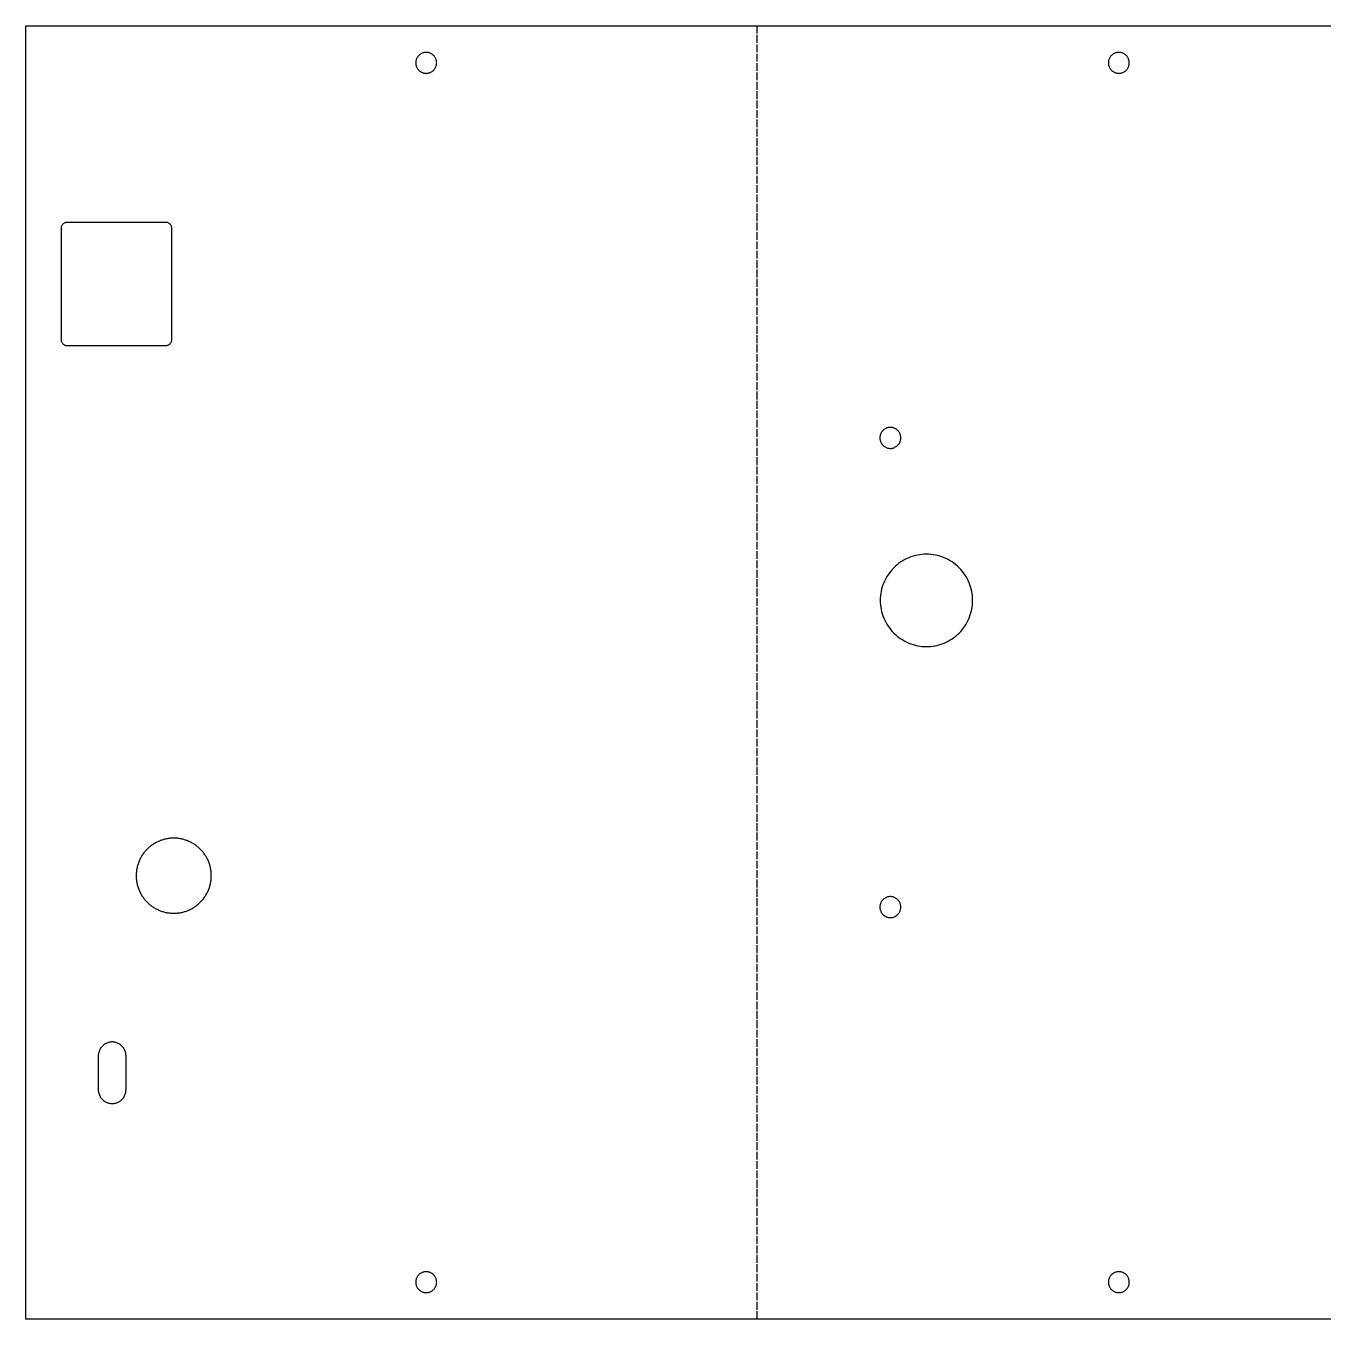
# Model space of a CAD drawing. Header units: millimetres. Extents: x 0 to 423, y 0 to 210.
# Drawn here: x 0 to 210.6, y 0 to 210 of the extents above; entities that cross this region are included whole.
import ezdxf

# ---------------------------------------------------------------- set-up
doc = ezdxf.new("R2010")
doc.units = ezdxf.units.MM
doc.linetypes.add('DASHED', pattern=[1.524, 1.27, -0.254])

msp = doc.modelspace()

# ---------------------------------------------------------------- linework, layer by layer
at = {"linetype": 'DASHED'}
msp.add_line((118.7369, 0), (118.7369, 210), dxfattribs=at)
for points in [[(0, 0), (0, 210), (423.4022, 210), (423.4022, 0)], [(66.6421, 203.56), (66.6673, 203.6683), (66.6855, 203.7781), (66.6964, 203.8888), (66.7, 204), (66.6964, 204.1112), (66.6855, 204.2219), (66.6673, 204.3317), (66.6421, 204.44), (66.6098, 204.5464), (66.5706, 204.6506), (66.5247, 204.7519), (66.4722, 204.85), (66.4135, 204.9445), (66.3487, 205.0349), (66.2781, 205.1209), (66.2021, 205.2021), (66.1209, 205.2781), (66.0349, 205.3487), (65.9445, 205.4135), (65.85, 205.4722), (65.7519, 205.5247), (65.6506, 205.5706), (65.5464, 205.6098), (65.44, 205.6421), (65.3317, 205.6673), (65.2219, 205.6855), (65.1112, 205.6964), (65, 205.7), (64.8888, 205.6964), (64.7781, 205.6855), (64.6683, 205.6673), (64.56, 205.6421), (64.4536, 205.6098), (64.3494, 205.5706), (64.2481, 205.5247), (64.15, 205.4722), (64.0555, 205.4135), (63.9651, 205.3487), (63.8791, 205.2781), (63.7979, 205.2021), (63.7219, 205.1209), (63.6513, 205.0349), (63.5865, 204.9445), (63.5278, 204.85), (63.4753, 204.7519), (63.4294, 204.6506), (63.3902, 204.5464), (63.3579, 204.44), (63.3327, 204.3317), (63.3145, 204.2219), (63.3036, 204.1112), (63.3, 204), (63.3036, 203.8888), (63.3145, 203.7781), (63.3327, 203.6683), (63.3579, 203.56), (63.3902, 203.4536), (63.4294, 203.3494), (63.4753, 203.2481), (63.5278, 203.15), (63.5865, 203.0555), (63.6513, 202.9651), (63.7219, 202.8791), (63.7979, 202.7979), (63.8791, 202.7219), (63.9651, 202.6513), (64.0555, 202.5865), (64.15, 202.5278), (64.2481, 202.4753), (64.3494, 202.4294), (64.4536, 202.3902), (64.56, 202.3579), (64.6683, 202.3327), (64.7781, 202.3145), (64.8888, 202.3036), (65, 202.3), (65.1112, 202.3036), (65.2219, 202.3145), (65.3317, 202.3327), (65.44, 202.3579), (65.5464, 202.3902), (65.6506, 202.4294), (65.7519, 202.4753), (65.85, 202.5278), (65.9445, 202.5865), (66.0349, 202.6513), (66.1209, 202.7219), (66.2021, 202.7979), (66.2781, 202.8791), (66.3487, 202.9651), (66.4135, 203.0555), (66.4722, 203.15), (66.5247, 203.2481), (66.5706, 203.3494), (66.6098, 203.4536)], [(179.1411, 203.6683), (179.1592, 203.7781), (179.1701, 203.8888), (179.1737, 204), (179.1701, 204.1112), (179.1592, 204.2219), (179.1411, 204.3317), (179.1158, 204.44), (179.0835, 204.5464), (179.0443, 204.6506), (178.9984, 204.7519), (178.946, 204.85), (178.8872, 204.9445), (178.8224, 205.0349), (178.7519, 205.1209), (178.6758, 205.2021), (178.5946, 205.2781), (178.5086, 205.3487), (178.4182, 205.4135), (178.3237, 205.4722), (178.2256, 205.5247), (178.1243, 205.5706), (178.0202, 205.6098), (177.9137, 205.6421), (177.8054, 205.6673), (177.6956, 205.6855), (177.5849, 205.6964), (177.4737, 205.7), (177.3626, 205.6964), (177.2519, 205.6855), (177.1421, 205.6673), (177.0338, 205.6421), (176.9273, 205.6098), (176.8232, 205.5706), (176.7219, 205.5247), (176.6237, 205.4722), (176.5293, 205.4135), (176.4389, 205.3487), (176.3529, 205.2781), (176.2717, 205.2021), (176.1956, 205.1209), (176.125, 205.0349), (176.0602, 204.9445), (176.0015, 204.85), (175.9491, 204.7519), (175.9031, 204.6506), (175.864, 204.5464), (175.8317, 204.44), (175.8064, 204.3317), (175.7883, 204.2219), (175.7774, 204.1112), (175.7737, 204), (175.7774, 203.8888), (175.7883, 203.7781), (175.8064, 203.6683), (175.8317, 203.56), (175.864, 203.4536), (175.9031, 203.3494), (175.9491, 203.2481), (176.0015, 203.15), (176.0602, 203.0555), (176.125, 202.9651), (176.1956, 202.8791), (176.2717, 202.7979), (176.3529, 202.7219), (176.4389, 202.6513), (176.5293, 202.5865), (176.6237, 202.5278), (176.7219, 202.4753), (176.8232, 202.4294), (176.9273, 202.3902), (177.0338, 202.3579), (177.1421, 202.3327), (177.2519, 202.3145), (177.3626, 202.3036), (177.4737, 202.3), (177.5849, 202.3036), (177.6956, 202.3145), (177.8054, 202.3327), (177.9137, 202.3579), (178.0202, 202.3902), (178.1243, 202.4294), (178.2256, 202.4753), (178.3237, 202.5278), (178.4182, 202.5865), (178.5086, 202.6513), (178.5946, 202.7219), (178.6758, 202.7979), (178.7519, 202.8791), (178.8224, 202.9651), (178.8872, 203.0555), (178.946, 203.15), (178.9984, 203.2481), (179.0443, 203.3494), (179.0835, 203.4536), (179.1158, 203.56)], [(23.6241, 158.7173), (23.6571, 158.8097), (23.681, 158.9049), (23.6954, 159.002), (23.7002, 159.1), (23.7002, 177.1), (23.6954, 177.198), (23.681, 177.2951), (23.6571, 177.3903), (23.6241, 177.4827), (23.5821, 177.5714), (23.5317, 177.6556), (23.4732, 177.7344), (23.4073, 177.8071), (23.3346, 177.873), (23.2558, 177.9315), (23.1716, 177.9819), (23.0829, 178.0239), (22.9905, 178.0569), (22.8953, 178.0808), (22.7982, 178.0952), (22.7002, 178.1), (6.7002, 178.1), (6.6022, 178.0952), (6.5051, 178.0808), (6.4099, 178.0569), (6.3175, 178.0239), (6.2288, 177.9819), (6.1446, 177.9315), (6.0658, 177.873), (5.9931, 177.8071), (5.9272, 177.7344), (5.8687, 177.6556), (5.8183, 177.5714), (5.7763, 177.4827), (5.7433, 177.3903), (5.7194, 177.2951), (5.705, 177.198), (5.7002, 177.1), (5.7002, 159.1), (5.705, 159.002), (5.7194, 158.9049), (5.7433, 158.8097), (5.7763, 158.7173), (5.8183, 158.6286), (5.8687, 158.5444), (5.9272, 158.4656), (5.9931, 158.3929), (6.0658, 158.327), (6.1446, 158.2685), (6.2288, 158.2181), (6.3175, 158.1761), (6.4099, 158.1431), (6.5051, 158.1192), (6.6022, 158.1048), (6.7002, 158.1), (22.7002, 158.1), (22.7982, 158.1048), (22.8953, 158.1192), (22.9905, 158.1431), (23.0829, 158.1761), (23.1716, 158.2181), (23.2558, 158.2685), (23.3346, 158.327), (23.4073, 158.3929), (23.4732, 158.4656), (23.5317, 158.5444), (23.5821, 158.6286)], [(142.0158, 142.66), (142.0411, 142.7683), (142.0592, 142.8781), (142.0701, 142.9888), (142.0737, 143.1), (142.0701, 143.2112), (142.0592, 143.3219), (142.0411, 143.4317), (142.0158, 143.54), (141.9835, 143.6464), (141.9443, 143.7506), (141.8984, 143.8519), (141.846, 143.95), (141.7872, 144.0445), (141.7224, 144.1349), (141.6519, 144.2209), (141.5758, 144.3021), (141.4946, 144.3781), (141.4086, 144.4487), (141.3182, 144.5135), (141.2237, 144.5722), (141.1256, 144.6247), (141.0243, 144.6706), (140.9202, 144.7098), (140.8137, 144.7421), (140.7054, 144.7673), (140.5956, 144.7855), (140.4849, 144.7964), (140.3737, 144.8), (140.2626, 144.7964), (140.1519, 144.7855), (140.0421, 144.7673), (139.9338, 144.7421), (139.8273, 144.7098), (139.7232, 144.6706), (139.6219, 144.6247), (139.5237, 144.5722), (139.4293, 144.5135), (139.3389, 144.4487), (139.2529, 144.3781), (139.1717, 144.3021), (139.0956, 144.2209), (139.025, 144.1349), (138.9602, 144.0445), (138.9015, 143.95), (138.8491, 143.8519), (138.8031, 143.7506), (138.764, 143.6464), (138.7317, 143.54), (138.7064, 143.4317), (138.6883, 143.3219), (138.6774, 143.2112), (138.6737, 143.1), (138.6774, 142.9888), (138.6883, 142.8781), (138.7064, 142.7683), (138.7317, 142.66), (138.764, 142.5536), (138.8031, 142.4494), (138.8491, 142.3481), (138.9015, 142.25), (138.9602, 142.1555), (139.025, 142.0651), (139.0956, 141.9791), (139.1717, 141.8979), (139.2529, 141.8219), (139.3389, 141.7513), (139.4293, 141.6865), (139.5237, 141.6278), (139.6219, 141.5753), (139.7232, 141.5294), (139.8273, 141.4902), (139.9338, 141.4579), (140.0421, 141.4327), (140.1519, 141.4145), (140.2626, 141.4036), (140.3737, 141.4), (140.4849, 141.4036), (140.5956, 141.4145), (140.7054, 141.4327), (140.8137, 141.4579), (140.9202, 141.4902), (141.0243, 141.5294), (141.1256, 141.5753), (141.2237, 141.6278), (141.3182, 141.6865), (141.4086, 141.7513), (141.4946, 141.8219), (141.5758, 141.8979), (141.6519, 141.9791), (141.7224, 142.0651), (141.7872, 142.1555), (141.846, 142.25), (141.8984, 142.3481), (141.9443, 142.4494), (141.9835, 142.5536)], [(153.5911, 115.2486), (153.654, 115.6113), (153.6991, 115.9766), (153.7262, 116.3438), (153.7352, 116.7118), (153.7262, 117.0798), (153.6991, 117.4469), (153.654, 117.8122), (153.5911, 118.1749), (153.5104, 118.5341), (153.4122, 118.8889), (153.2968, 119.2384), (153.1643, 119.5819), (153.0151, 119.9184), (152.8496, 120.2472), (152.6682, 120.5675), (152.4712, 120.8785), (152.2592, 121.1795), (152.0328, 121.4697), (151.7923, 121.7485), (151.5385, 122.0151), (151.2719, 122.2689), (150.9931, 122.5093), (150.7029, 122.7358), (150.402, 122.9478), (150.091, 123.1447), (149.7707, 123.3262), (149.4418, 123.4917), (149.1053, 123.6409), (148.7619, 123.7733), (148.4123, 123.8888), (148.0575, 123.987), (147.6984, 124.0676), (147.3357, 124.1306), (146.9703, 124.1756), (146.6032, 124.2027), (146.2352, 124.2118), (145.8672, 124.2027), (145.5001, 124.1756), (145.1347, 124.1306), (144.772, 124.0676), (144.4128, 123.987), (144.0581, 123.8888), (143.7085, 123.7733), (143.3651, 123.6409), (143.0285, 123.4917), (142.6997, 123.3262), (142.3794, 123.1447), (142.0684, 122.9478), (141.7674, 122.7358), (141.4772, 122.5093), (141.1985, 122.2689), (140.9319, 122.0151), (140.6781, 121.7485), (140.4376, 121.4697), (140.2111, 121.1795), (139.9992, 120.8785), (139.8022, 120.5675), (139.6208, 120.2472), (139.4553, 119.9184), (139.3061, 119.5819), (139.1736, 119.2384), (139.0581, 118.8889), (138.96, 118.5341), (138.8793, 118.1749), (138.8164, 117.8122), (138.7713, 117.4469), (138.7442, 117.0798), (138.7352, 116.7118), (138.7442, 116.3438), (138.7713, 115.9766), (138.8164, 115.6113), (138.8793, 115.2486), (138.96, 114.8894), (139.0581, 114.5346), (139.1736, 114.1851), (139.3061, 113.8416), (139.4553, 113.5051), (139.6208, 113.1763), (139.8022, 112.856), (139.9992, 112.545), (140.2111, 112.244), (140.4376, 111.9538), (140.6781, 111.6751), (140.9319, 111.4085), (141.1985, 111.1546), (141.4772, 110.9142), (141.7674, 110.6877), (142.0684, 110.4757), (142.3794, 110.2788), (142.6997, 110.0973), (143.0285, 109.9318), (143.3651, 109.7827), (143.7085, 109.6502), (144.0581, 109.5347), (144.4128, 109.4365), (144.772, 109.3559), (145.1347, 109.2929), (145.5001, 109.2479), (145.8672, 109.2208), (146.2352, 109.2118), (146.6032, 109.2208), (146.9703, 109.2479), (147.3357, 109.2929), (147.6984, 109.3559), (148.0575, 109.4365), (148.4123, 109.5347), (148.7619, 109.6502), (149.1053, 109.7827), (149.4418, 109.9318), (149.7707, 110.0973), (150.091, 110.2788), (150.402, 110.4757), (150.7029, 110.6877), (150.9931, 110.9142), (151.2719, 111.1546), (151.5385, 111.4085), (151.7923, 111.6751), (152.0328, 111.9538), (152.2592, 112.244), (152.4712, 112.545), (152.6682, 112.856), (152.8496, 113.1763), (153.0151, 113.5051), (153.1643, 113.8416), (153.2968, 114.1851), (153.4122, 114.5346), (153.5104, 114.8894)], [(30.0706, 71.4021), (30.0835, 71.5513), (30.0927, 71.7007), (30.0982, 71.8503), (30.1, 72), (30.0982, 72.1497), (30.0927, 72.2993), (30.0835, 72.4487), (30.0706, 72.5979), (30.0541, 72.7467), (30.034, 72.8951), (30.0102, 73.0429), (29.9828, 73.1901), (29.9518, 73.3365), (29.9172, 73.4822), (29.879, 73.6269), (29.8373, 73.7707), (29.7921, 73.9135), (29.7434, 74.055), (29.6913, 74.1954), (29.6357, 74.3344), (29.5767, 74.472), (29.5143, 74.6081), (29.4487, 74.7426), (29.3797, 74.8755), (29.3075, 75.0067), (29.2321, 75.136), (29.1536, 75.2635), (29.072, 75.389), (28.9873, 75.5124), (28.8996, 75.6338), (28.8089, 75.7529), (28.7154, 75.8698), (28.619, 75.9844), (28.5198, 76.0965), (28.4179, 76.2062), (28.3134, 76.3134), (28.2062, 76.4179), (28.0965, 76.5198), (27.9844, 76.619), (27.8698, 76.7154), (27.7529, 76.8089), (27.6338, 76.8996), (27.5124, 76.9873), (27.389, 77.072), (27.2635, 77.1536), (27.136, 77.2321), (27.0067, 77.3075), (26.8755, 77.3797), (26.7426, 77.4487), (26.6081, 77.5143), (26.472, 77.5767), (26.3344, 77.6357), (26.1954, 77.6913), (26.055, 77.7434), (25.9135, 77.7921), (25.7707, 77.8373), (25.6269, 77.879), (25.4822, 77.9172), (25.3365, 77.9518), (25.1901, 77.9828), (25.0429, 78.0102), (24.8951, 78.034), (24.7467, 78.0541), (24.5979, 78.0706), (24.4487, 78.0835), (24.2993, 78.0927), (24.1497, 78.0982), (24, 78.1), (23.8503, 78.0982), (23.7007, 78.0927), (23.5513, 78.0835), (23.4021, 78.0706), (23.2533, 78.0541), (23.1049, 78.034), (22.9571, 78.0102), (22.8099, 77.9828), (22.6635, 77.9518), (22.5178, 77.9172), (22.3731, 77.879), (22.2293, 77.8373), (22.0865, 77.7921), (21.945, 77.7434), (21.8046, 77.6913), (21.6656, 77.6357), (21.528, 77.5767), (21.3919, 77.5143), (21.2574, 77.4487), (21.1245, 77.3797), (20.9933, 77.3075), (20.864, 77.2321), (20.7365, 77.1536), (20.611, 77.072), (20.4876, 76.9873), (20.3662, 76.8996), (20.2471, 76.8089), (20.1302, 76.7154), (20.0156, 76.619), (19.9035, 76.5198), (19.7938, 76.4179), (19.6866, 76.3134), (19.5821, 76.2062), (19.4802, 76.0965), (19.381, 75.9844), (19.2846, 75.8698), (19.1911, 75.7529), (19.1004, 75.6338), (19.0127, 75.5124), (18.928, 75.389), (18.8464, 75.2635), (18.7679, 75.136), (18.6925, 75.0067), (18.6203, 74.8755), (18.5513, 74.7426), (18.4857, 74.6081), (18.4233, 74.472), (18.3643, 74.3344), (18.3087, 74.1954), (18.2566, 74.055), (18.2079, 73.9135), (18.1627, 73.7707), (18.121, 73.6269), (18.0828, 73.4822), (18.0482, 73.3365), (18.0172, 73.1901), (17.9898, 73.0429), (17.966, 72.8951), (17.9459, 72.7467), (17.9294, 72.5979), (17.9165, 72.4487), (17.9073, 72.2993), (17.9018, 72.1497), (17.9, 72), (17.9018, 71.8503), (17.9073, 71.7007), (17.9165, 71.5513), (17.9294, 71.4021), (17.9459, 71.2533), (17.966, 71.1049), (17.9898, 70.9571), (18.0172, 70.8099), (18.0482, 70.6635), (18.0828, 70.5178), (18.121, 70.3731), (18.1627, 70.2293), (18.2079, 70.0865), (18.2566, 69.945), (18.3087, 69.8046), (18.3643, 69.6656), (18.4233, 69.528), (18.4857, 69.3919), (18.5513, 69.2574), (18.6203, 69.1245), (18.6925, 68.9933), (18.7679, 68.864), (18.8464, 68.7365), (18.928, 68.611), (19.0127, 68.4876), (19.1004, 68.3662), (19.1911, 68.2471), (19.2846, 68.1302), (19.381, 68.0156), (19.4802, 67.9035), (19.5821, 67.7938), (19.6866, 67.6866), (19.7938, 67.5821), (19.9035, 67.4802), (20.0156, 67.381), (20.1302, 67.2846), (20.2471, 67.1911), (20.3662, 67.1004), (20.4876, 67.0127), (20.611, 66.928), (20.7365, 66.8464), (20.864, 66.7679), (20.9933, 66.6925), (21.1245, 66.6203), (21.2574, 66.5513), (21.3919, 66.4857), (21.528, 66.4233), (21.6656, 66.3643), (21.8046, 66.3087), (21.945, 66.2566), (22.0865, 66.2079), (22.2293, 66.1627), (22.3731, 66.121), (22.5178, 66.0828), (22.6635, 66.0482), (22.8099, 66.0172), (22.9571, 65.9898), (23.1049, 65.966), (23.2533, 65.9459), (23.4021, 65.9294), (23.5513, 65.9165), (23.7007, 65.9073), (23.8503, 65.9018), (24, 65.9), (24.1497, 65.9018), (24.2993, 65.9073), (24.4487, 65.9165), (24.5979, 65.9294), (24.7467, 65.9459), (24.8951, 65.966), (25.0429, 65.9898), (25.1901, 66.0172), (25.3365, 66.0482), (25.4822, 66.0828), (25.6269, 66.121), (25.7707, 66.1627), (25.9135, 66.2079), (26.055, 66.2566), (26.1954, 66.3087), (26.3344, 66.3643), (26.472, 66.4233), (26.6081, 66.4857), (26.7426, 66.5513), (26.8755, 66.6203), (27.0067, 66.6925), (27.136, 66.7679), (27.2635, 66.8464), (27.389, 66.928), (27.5124, 67.0127), (27.6338, 67.1004), (27.7529, 67.1911), (27.8698, 67.2846), (27.9844, 67.381), (28.0965, 67.4802), (28.2062, 67.5821), (28.3134, 67.6866), (28.4179, 67.7938), (28.5198, 67.9035), (28.619, 68.0156), (28.7154, 68.1302), (28.8089, 68.2471), (28.8996, 68.3662), (28.9873, 68.4876), (29.072, 68.611), (29.1536, 68.7365), (29.2321, 68.864), (29.3075, 68.9933), (29.3797, 69.1245), (29.4487, 69.2574), (29.5143, 69.3919), (29.5767, 69.528), (29.6357, 69.6656), (29.6913, 69.8046), (29.7434, 69.945), (29.7921, 70.0865), (29.8373, 70.2293), (29.879, 70.3731), (29.9172, 70.5178), (29.9518, 70.6635), (29.9828, 70.8099), (30.0102, 70.9571), (30.034, 71.1049), (30.0541, 71.2533)], [(142.0411, 66.5683), (142.0592, 66.6781), (142.0701, 66.7888), (142.0737, 66.9), (142.0701, 67.0112), (142.0592, 67.1219), (142.0411, 67.2317), (142.0158, 67.34), (141.9835, 67.4464), (141.9443, 67.5506), (141.8984, 67.6519), (141.846, 67.75), (141.7872, 67.8445), (141.7224, 67.9349), (141.6519, 68.0209), (141.5758, 68.1021), (141.4946, 68.1781), (141.4086, 68.2487), (141.3182, 68.3135), (141.2237, 68.3722), (141.1256, 68.4247), (141.0243, 68.4706), (140.9202, 68.5098), (140.8137, 68.5421), (140.7054, 68.5673), (140.5956, 68.5855), (140.4849, 68.5964), (140.3737, 68.6), (140.2626, 68.5964), (140.1519, 68.5855), (140.0421, 68.5673), (139.9338, 68.5421), (139.8273, 68.5098), (139.7232, 68.4706), (139.6219, 68.4247), (139.5237, 68.3722), (139.4293, 68.3135), (139.3389, 68.2487), (139.2529, 68.1781), (139.1717, 68.1021), (139.0956, 68.0209), (139.025, 67.9349), (138.9602, 67.8445), (138.9015, 67.75), (138.8491, 67.6519), (138.8031, 67.5506), (138.764, 67.4464), (138.7317, 67.34), (138.7064, 67.2317), (138.6883, 67.1219), (138.6774, 67.0112), (138.6737, 66.9), (138.6774, 66.7888), (138.6883, 66.6781), (138.7064, 66.5683), (138.7317, 66.46), (138.764, 66.3536), (138.8031, 66.2494), (138.8491, 66.1481), (138.9015, 66.05), (138.9602, 65.9555), (139.025, 65.8651), (139.0956, 65.7791), (139.1717, 65.6979), (139.2529, 65.6219), (139.3389, 65.5513), (139.4293, 65.4865), (139.5237, 65.4278), (139.6219, 65.3753), (139.7232, 65.3294), (139.8273, 65.2902), (139.9338, 65.2579), (140.0421, 65.2327), (140.1519, 65.2145), (140.2626, 65.2036), (140.3737, 65.2), (140.4849, 65.2036), (140.5956, 65.2145), (140.7054, 65.2327), (140.8137, 65.2579), (140.9202, 65.2902), (141.0243, 65.3294), (141.1256, 65.3753), (141.2237, 65.4278), (141.3182, 65.4865), (141.4086, 65.5513), (141.4946, 65.6219), (141.5758, 65.6979), (141.6519, 65.7791), (141.7224, 65.8651), (141.7872, 65.9555), (141.846, 66.05), (141.8984, 66.1481), (141.9443, 66.2494), (141.9835, 66.3536), (142.0158, 66.46)], [(16.1306, 36.5268), (16.1733, 36.6677), (16.2068, 36.811), (16.2308, 36.9563), (16.2452, 37.1028), (16.25, 37.25), (16.25, 42.75), (16.2452, 42.8972), (16.2308, 43.0437), (16.2068, 43.189), (16.1733, 43.3323), (16.1306, 43.4732), (16.0787, 43.611), (16.018, 43.7451), (15.9486, 43.875), (15.8708, 44), (15.785, 44.1197), (15.6916, 44.2335), (15.591, 44.341), (15.4835, 44.4416), (15.3697, 44.535), (15.25, 44.6208), (15.125, 44.6986), (14.9951, 44.768), (14.861, 44.8287), (14.7232, 44.8806), (14.5823, 44.9233), (14.439, 44.9568), (14.2937, 44.9808), (14.1472, 44.9952), (14, 45), (13.8528, 44.9952), (13.7063, 44.9808), (13.561, 44.9568), (13.4177, 44.9233), (13.2768, 44.8806), (13.139, 44.8287), (13.0049, 44.768), (12.875, 44.6986), (12.75, 44.6208), (12.6303, 44.535), (12.5165, 44.4416), (12.409, 44.341), (12.3084, 44.2335), (12.215, 44.1197), (12.1292, 44), (12.0514, 43.875), (11.982, 43.7451), (11.9213, 43.611), (11.8694, 43.4732), (11.8267, 43.3323), (11.7932, 43.189), (11.7692, 43.0437), (11.7548, 42.8972), (11.75, 42.75), (11.75, 37.25), (11.7548, 37.1028), (11.7692, 36.9563), (11.7932, 36.811), (11.8267, 36.6677), (11.8694, 36.5268), (11.9213, 36.389), (11.982, 36.2549), (12.0514, 36.125), (12.1292, 36), (12.215, 35.8803), (12.3084, 35.7665), (12.409, 35.659), (12.5165, 35.5584), (12.6303, 35.465), (12.75, 35.3792), (12.875, 35.3014), (13.0049, 35.232), (13.139, 35.1713), (13.2768, 35.1194), (13.4177, 35.0767), (13.561, 35.0432), (13.7063, 35.0192), (13.8528, 35.0048), (14, 35), (14.1472, 35.0048), (14.2937, 35.0192), (14.439, 35.0432), (14.5823, 35.0767), (14.7232, 35.1194), (14.861, 35.1713), (14.9951, 35.232), (15.125, 35.3014), (15.25, 35.3792), (15.3697, 35.465), (15.4835, 35.5584), (15.591, 35.659), (15.6916, 35.7665), (15.785, 35.8803), (15.8708, 36), (15.9486, 36.125), (16.018, 36.2549), (16.0787, 36.389)], [(66.6673, 5.6683), (66.6855, 5.7781), (66.6964, 5.8888), (66.7, 6), (66.6964, 6.1112), (66.6855, 6.2219), (66.6673, 6.3317), (66.6421, 6.44), (66.6098, 6.5464), (66.5706, 6.6506), (66.5247, 6.7519), (66.4722, 6.85), (66.4135, 6.9445), (66.3487, 7.0349), (66.2781, 7.1209), (66.2021, 7.2021), (66.1209, 7.2781), (66.0349, 7.3487), (65.9445, 7.4135), (65.85, 7.4722), (65.7519, 7.5247), (65.6506, 7.5706), (65.5464, 7.6098), (65.44, 7.6421), (65.3317, 7.6673), (65.2219, 7.6855), (65.1112, 7.6964), (65, 7.7), (64.8888, 7.6964), (64.7781, 7.6855), (64.6683, 7.6673), (64.56, 7.6421), (64.4536, 7.6098), (64.3494, 7.5706), (64.2481, 7.5247), (64.15, 7.4722), (64.0555, 7.4135), (63.9651, 7.3487), (63.8791, 7.2781), (63.7979, 7.2021), (63.7219, 7.1209), (63.6513, 7.0349), (63.5865, 6.9445), (63.5278, 6.85), (63.4753, 6.7519), (63.4294, 6.6506), (63.3902, 6.5464), (63.3579, 6.44), (63.3327, 6.3317), (63.3145, 6.2219), (63.3036, 6.1112), (63.3, 6), (63.3036, 5.8888), (63.3145, 5.7781), (63.3327, 5.6683), (63.3579, 5.56), (63.3902, 5.4536), (63.4294, 5.3494), (63.4753, 5.2481), (63.5278, 5.15), (63.5865, 5.0555), (63.6513, 4.9651), (63.7219, 4.8791), (63.7979, 4.7979), (63.8791, 4.7219), (63.9651, 4.6513), (64.0555, 4.5865), (64.15, 4.5278), (64.2481, 4.4753), (64.3494, 4.4294), (64.4536, 4.3902), (64.56, 4.3579), (64.6683, 4.3327), (64.7781, 4.3145), (64.8888, 4.3036), (65, 4.3), (65.1112, 4.3036), (65.2219, 4.3145), (65.3317, 4.3327), (65.44, 4.3579), (65.5464, 4.3902), (65.6506, 4.4294), (65.7519, 4.4753), (65.85, 4.5278), (65.9445, 4.5865), (66.0349, 4.6513), (66.1209, 4.7219), (66.2021, 4.7979), (66.2781, 4.8791), (66.3487, 4.9651), (66.4135, 5.0555), (66.4722, 5.15), (66.5247, 5.2481), (66.5706, 5.3494), (66.6098, 5.4536), (66.6421, 5.56)], [(179.1158, 5.56), (179.1411, 5.6683), (179.1592, 5.7781), (179.1701, 5.8888), (179.1737, 6), (179.1701, 6.1112), (179.1592, 6.2219), (179.1411, 6.3317), (179.1158, 6.44), (179.0835, 6.5464), (179.0443, 6.6506), (178.9984, 6.7519), (178.946, 6.85), (178.8872, 6.9445), (178.8224, 7.0349), (178.7519, 7.1209), (178.6758, 7.2021), (178.5946, 7.2781), (178.5086, 7.3487), (178.4182, 7.4135), (178.3237, 7.4722), (178.2256, 7.5247), (178.1243, 7.5706), (178.0202, 7.6098), (177.9137, 7.6421), (177.8054, 7.6673), (177.6956, 7.6855), (177.5849, 7.6964), (177.4737, 7.7), (177.3626, 7.6964), (177.2519, 7.6855), (177.1421, 7.6673), (177.0338, 7.6421), (176.9273, 7.6098), (176.8232, 7.5706), (176.7219, 7.5247), (176.6237, 7.4722), (176.5293, 7.4135), (176.4389, 7.3487), (176.3529, 7.2781), (176.2717, 7.2021), (176.1956, 7.1209), (176.125, 7.0349), (176.0602, 6.9445), (176.0015, 6.85), (175.9491, 6.7519), (175.9031, 6.6506), (175.864, 6.5464), (175.8317, 6.44), (175.8064, 6.3317), (175.7883, 6.2219), (175.7774, 6.1112), (175.7737, 6), (175.7774, 5.8888), (175.7883, 5.7781), (175.8064, 5.6683), (175.8317, 5.56), (175.864, 5.4536), (175.9031, 5.3494), (175.9491, 5.2481), (176.0015, 5.15), (176.0602, 5.0555), (176.125, 4.9651), (176.1956, 4.8791), (176.2717, 4.7979), (176.3529, 4.7219), (176.4389, 4.6513), (176.5293, 4.5865), (176.6237, 4.5278), (176.7219, 4.4753), (176.8232, 4.4294), (176.9273, 4.3902), (177.0338, 4.3579), (177.1421, 4.3327), (177.2519, 4.3145), (177.3626, 4.3036), (177.4737, 4.3), (177.5849, 4.3036), (177.6956, 4.3145), (177.8054, 4.3327), (177.9137, 4.3579), (178.0202, 4.3902), (178.1243, 4.4294), (178.2256, 4.4753), (178.3237, 4.5278), (178.4182, 4.5865), (178.5086, 4.6513), (178.5946, 4.7219), (178.6758, 4.7979), (178.7519, 4.8791), (178.8224, 4.9651), (178.8872, 5.0555), (178.946, 5.15), (178.9984, 5.2481), (179.0443, 5.3494), (179.0835, 5.4536)]]:
    msp.add_lwpolyline(points, close=True)

doc.saveas('drawing.dxf')
